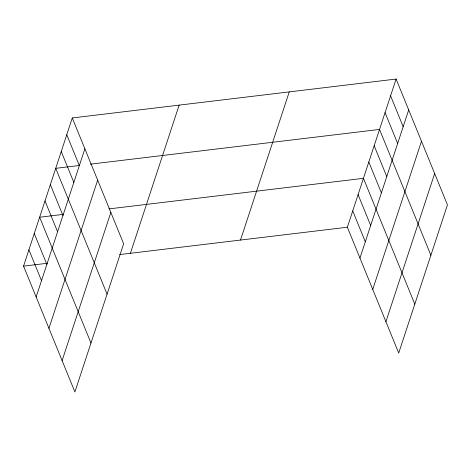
<?xml version="1.0" encoding="UTF-8"?>
<svg xmlns="http://www.w3.org/2000/svg" width="471" height="471" viewBox="0 0 471 471"><rect width="100%" height="100%" fill="white"/><g stroke="black" fill="none" stroke-linecap="round" stroke-linejoin="round"><path stroke-width="0.71" d="M72.287 117.956L123.638 243.778L74.895 391.943L23.55 266.121L72.287 117.956L396.105 79.057L447.45 204.879L398.713 353.044L347.363 227.222L396.105 79.057M36.137 296.971L84.88 148.807M48.931 328.311L97.668 180.146M62.107 360.603L110.844 212.439M130.408 253.286L179.151 105.121M240.504 240.063L289.247 91.892M359.956 258.073L408.693 109.908M372.744 289.412L421.48 141.247M385.92 321.705L434.662 173.534M79.546 165.468L55.719 168.335L107.064 294.151M90.373 164.167L379.532 129.431L430.877 255.253M63.461 214.364L39.635 217.225L90.98 343.047M108.948 208.9L363.447 178.326L414.792 304.148M23.55 266.121L47.377 263.26M119.581 254.587L347.363 227.222M390.583 95.849L403.17 126.699M385.054 112.64L397.648 143.49M374.174 145.733L386.762 176.578M368.811 162.03L381.398 192.88M358.09 194.629L370.677 225.474M352.726 210.926L365.313 241.776M66.764 134.747L79.352 165.598M61.242 151.538L73.829 182.389M50.356 184.632L62.943 215.482M44.992 200.929L57.586 231.779M34.271 233.528L46.859 264.372M28.914 249.824L41.501 280.675"/></g></svg>
